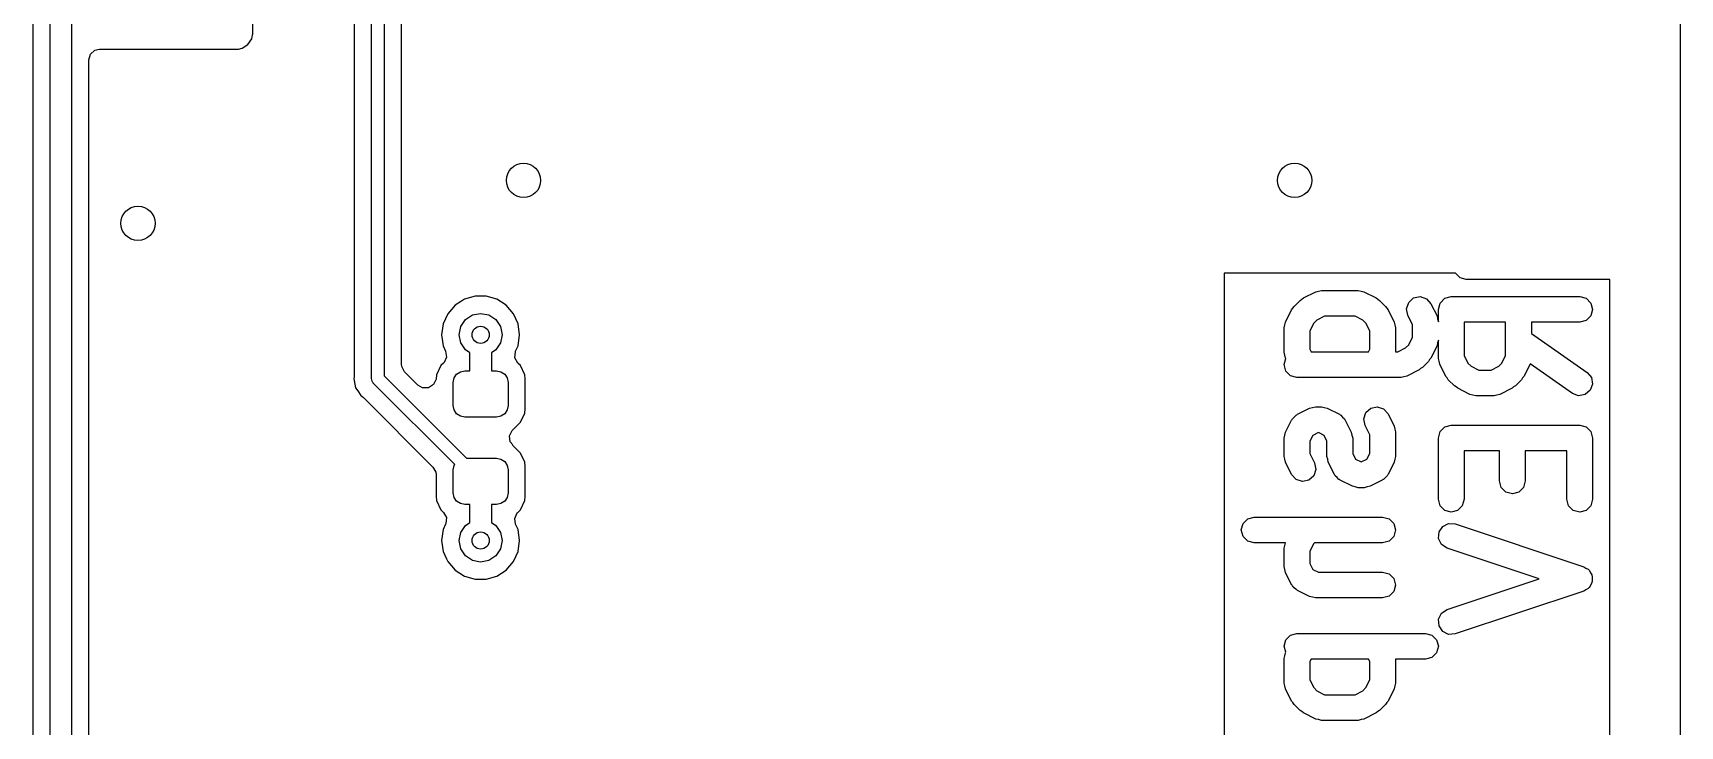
# Model space of a CAD drawing. Extents: x 0.4 to 10.6, y -8.1 to -0.4.
# Drawn here: x 7.137 to 7.894, y -2.947 to -2.629 of the extents above; entities that cross this region are included whole.
import ezdxf

# ---------------------------------------------------------------- set-up
doc = ezdxf.new("R2010")
doc.units = 0
doc.header["$MEASUREMENT"] = 0
doc.layers.add('BLACK', color=7, linetype='CONTINUOUS')

msp = doc.modelspace()

# ---------------------------------------------------------------- linework, layer by layer
at = {"layer": 'BLACK', "linetype": 'CONTINUOUS'}
for p, q in [((7.89368, -1.7126), (7.89368, -3.01181)), ((7.29232, -2.7878), (7.29232, -2.17879)), ((7.29823, -2.17757), (7.29823, -2.78657)), ((7.28443, -2.19042), (7.28443, -2.78625)), ((7.14469, -3.12285), (7.14469, -2.33472)), ((7.15453, -2.33268), (7.15453, -3.12285)), ((7.13679, -2.34001), (7.13679, -3.11542)), ((7.30612, -2.73947), (7.30612, -2.55018)), ((7.2378, -2.62952), (7.2378, -2.58859)), ((7.2356, -2.63443), (7.23734, -2.63182)), ((7.23734, -2.63182), (7.23771, -2.62998)), ((7.23734, -2.63182), (7.23734, -2.63182)), ((7.23734, -2.63182), (7.23734, -2.63182)), ((7.23771, -2.62998), (7.2378, -2.62952)), ((7.16242, -2.64152), (7.1632, -2.63888)), ((7.16242, -3.11542), (7.16242, -2.64152)), ((7.1632, -2.63888), (7.16528, -2.63708)), ((7.16528, -2.63708), (7.1673, -2.63663)), ((7.1673, -2.63663), (7.23068, -2.63663)), ((7.23068, -2.63663), (7.23127, -2.63652)), ((7.23068, -2.63663), (7.23068, -2.63663)), ((7.23127, -2.63652), (7.23299, -2.63618)), ((7.23299, -2.63618), (7.2356, -2.63443)), ((7.23299, -2.63618), (7.23299, -2.63618)), ((7.23299, -2.63618), (7.23299, -2.63618)), ((7.30612, -2.78128), (7.30612, -2.73947)), ((7.79051, -2.73947), (7.68417, -2.73947)), ((7.68417, -2.73947), (7.68417, -3.00048)), ((7.79189, -2.74085), (7.79051, -2.73947)), ((7.72759, -2.74772), (7.7289, -2.74737)), ((7.7289, -2.74737), (7.74577, -2.74737)), ((7.74577, -2.74737), (7.74708, -2.74772)), ((7.7927, -2.74151), (7.79189, -2.74085)), ((7.79534, -2.74228), (7.7927, -2.74151)), ((7.86137, -2.74228), (7.79534, -2.74228)), ((7.86137, -3.0088), (7.86137, -2.74228)), ((7.33079, -2.75417), (7.32745, -2.75803)), ((7.33375, -2.75227), (7.33079, -2.75417)), ((7.33508, -2.75142), (7.33375, -2.75227)), ((7.33997, -2.74998), (7.33508, -2.75142)), ((7.33508, -2.75142), (7.33508, -2.75142)), ((7.33508, -2.75142), (7.33508, -2.75142)), ((7.34507, -2.74998), (7.33997, -2.74998)), ((7.33997, -2.74998), (7.33997, -2.74998)), ((7.34996, -2.75142), (7.34507, -2.74998)), ((7.34507, -2.74998), (7.34507, -2.74998)), ((7.35425, -2.75417), (7.34996, -2.75142)), ((7.34996, -2.75142), (7.34996, -2.75142)), ((7.34996, -2.75142), (7.34996, -2.75142)), ((7.35759, -2.75803), (7.35425, -2.75417)), ((7.71581, -2.75554), (7.71629, -2.75472)), ((7.71629, -2.75472), (7.7191, -2.75191)), ((7.7191, -2.75191), (7.71992, -2.75143)), ((7.71992, -2.75143), (7.72063, -2.7508)), ((7.72063, -2.7508), (7.72626, -2.74799)), ((7.72626, -2.74799), (7.72759, -2.74772)), ((7.74708, -2.74772), (7.74841, -2.74799)), ((7.74841, -2.74799), (7.75404, -2.7508)), ((7.75404, -2.7508), (7.75475, -2.75143)), ((7.75475, -2.75143), (7.75557, -2.75191)), ((7.75557, -2.75191), (7.75838, -2.75472)), ((7.75838, -2.75472), (7.75886, -2.75554)), ((7.768, -2.75573), (7.76897, -2.75283)), ((7.76897, -2.75283), (7.77125, -2.7508)), ((7.77125, -2.7508), (7.77425, -2.75019)), ((7.77425, -2.75019), (7.77715, -2.75115)), ((7.77715, -2.75115), (7.77918, -2.75344)), ((7.77918, -2.75344), (7.78199, -2.75907)), ((7.78261, -2.75608), (7.7834, -2.75313)), ((7.7834, -2.75313), (7.78556, -2.75097)), ((7.78556, -2.75097), (7.78852, -2.75018)), ((7.78852, -2.75018), (7.84757, -2.75018)), ((7.84757, -2.75018), (7.85052, -2.75097)), ((7.85052, -2.75097), (7.85269, -2.75313)), ((7.85269, -2.75313), (7.85348, -2.75608)), ((7.32745, -2.75803), (7.32533, -2.76267)), ((7.32745, -2.75803), (7.32745, -2.75803)), ((7.33343, -2.76395), (7.33556, -2.76076)), ((7.33556, -2.76076), (7.33875, -2.75862)), ((7.33875, -2.75862), (7.34252, -2.75787)), ((7.34252, -2.75787), (7.34629, -2.75862)), ((7.34629, -2.75862), (7.34948, -2.76076)), ((7.34948, -2.76076), (7.35161, -2.76395)), ((7.35971, -2.76267), (7.35759, -2.75803)), ((7.7121, -2.76321), (7.71237, -2.76188)), ((7.71237, -2.76188), (7.71518, -2.75625)), ((7.71518, -2.75625), (7.71581, -2.75554)), ((7.72532, -2.76239), (7.72356, -2.76591)), ((7.72677, -2.76094), (7.72532, -2.76239)), ((7.73029, -2.75918), (7.72677, -2.76094)), ((7.74438, -2.75918), (7.73029, -2.75918)), ((7.7479, -2.76094), (7.74438, -2.75918)), ((7.74936, -2.76239), (7.7479, -2.76094)), ((7.75112, -2.76591), (7.74936, -2.76239)), ((7.75886, -2.75554), (7.75949, -2.75625)), ((7.75949, -2.75625), (7.7623, -2.76188)), ((7.7623, -2.76188), (7.76257, -2.76321)), ((7.76861, -2.75872), (7.768, -2.75573)), ((7.7708, -2.7631), (7.76861, -2.75872)), ((7.78199, -2.75907), (7.78226, -2.7604)), ((7.78226, -2.7604), (7.78261, -2.76171)), ((7.78261, -2.76171), (7.78261, -2.75608)), ((7.81354, -2.76199), (7.79442, -2.76199)), ((7.79442, -2.76199), (7.79442, -2.77719)), ((7.81354, -2.77719), (7.81354, -2.76199)), ((7.84757, -2.76199), (7.82536, -2.76199)), ((7.82536, -2.76199), (7.82536, -2.76707)), ((7.85052, -2.7612), (7.84757, -2.76199)), ((7.85269, -2.75904), (7.85052, -2.7612)), ((7.85348, -2.75608), (7.85269, -2.75904)), ((7.32533, -2.76267), (7.3246, -2.76772)), ((7.3246, -2.76772), (7.32533, -2.77276)), ((7.33268, -2.76772), (7.33343, -2.76395)), ((7.33343, -2.77148), (7.33268, -2.76772)), ((7.35161, -2.76395), (7.35236, -2.76772)), ((7.35236, -2.76772), (7.35161, -2.77148)), ((7.36044, -2.76772), (7.35971, -2.76267)), ((7.35971, -2.77276), (7.36044, -2.76772)), ((7.71175, -2.76452), (7.7121, -2.76321)), ((7.71175, -2.77577), (7.71175, -2.76452)), ((7.72356, -2.76591), (7.72356, -2.77437)), ((7.75112, -2.77437), (7.75112, -2.76591)), ((7.76257, -2.76321), (7.76293, -2.76452)), ((7.76293, -2.76452), (7.76293, -2.77549)), ((7.76904, -2.77227), (7.7708, -2.76875)), ((7.7708, -2.76875), (7.7708, -2.7631)), ((7.78261, -2.77014), (7.78226, -2.77146)), ((7.78261, -2.77858), (7.78261, -2.77014)), ((7.82536, -2.76707), (7.85096, -2.78499)), ((7.32533, -2.77276), (7.32644, -2.7752)), ((7.32644, -2.7752), (7.32683, -2.77792)), ((7.33556, -2.77468), (7.33343, -2.77148)), ((7.3376, -2.77604), (7.33556, -2.77468)), ((7.3376, -2.78425), (7.3376, -2.77604)), ((7.34948, -2.77468), (7.34744, -2.77604)), ((7.34744, -2.77604), (7.34744, -2.78425)), ((7.35161, -2.77148), (7.34948, -2.77468)), ((7.35827, -2.77826), (7.35847, -2.77552)), ((7.35847, -2.77552), (7.3586, -2.7752)), ((7.3586, -2.7752), (7.35971, -2.77276)), ((7.7121, -2.77708), (7.71175, -2.77577)), ((7.71237, -2.77841), (7.7121, -2.77708)), ((7.72356, -2.77437), (7.72411, -2.77549)), ((7.72411, -2.77549), (7.75056, -2.77549)), ((7.75056, -2.77549), (7.75112, -2.77437)), ((7.76293, -2.77549), (7.76406, -2.77549)), ((7.76406, -2.77549), (7.76758, -2.77373)), ((7.76758, -2.77373), (7.76904, -2.77227)), ((7.78199, -2.77278), (7.77918, -2.77841)), ((7.78226, -2.77146), (7.78199, -2.77278)), ((7.79442, -2.77719), (7.79618, -2.78071)), ((7.81178, -2.78071), (7.81354, -2.77719)), ((7.30623, -2.78232), (7.30612, -2.78128)), ((7.30755, -2.78473), (7.30623, -2.78232)), ((7.31373, -2.79091), (7.30755, -2.78473)), ((7.32425, -2.78187), (7.32228, -2.7861)), ((7.32545, -2.78068), (7.32425, -2.78187)), ((7.32569, -2.78042), (7.32545, -2.78068)), ((7.32683, -2.77792), (7.32569, -2.78042)), ((7.33148, -2.78581), (7.3332, -2.78466)), ((7.3332, -2.78466), (7.33524, -2.78425)), ((7.33524, -2.78425), (7.3376, -2.78425)), ((7.34744, -2.78425), (7.3498, -2.78425)), ((7.3498, -2.78425), (7.35184, -2.78466)), ((7.35184, -2.78466), (7.35356, -2.78581)), ((7.35959, -2.78068), (7.35827, -2.77826)), ((7.36079, -2.78187), (7.35959, -2.78068)), ((7.36276, -2.7861), (7.36079, -2.78187)), ((7.71175, -2.78139), (7.71248, -2.77864)), ((7.71254, -2.78435), (7.71175, -2.78139)), ((7.71248, -2.77864), (7.71237, -2.77841)), ((7.7147, -2.78651), (7.71254, -2.78435)), ((7.77372, -2.78386), (7.7681, -2.78667)), ((7.77443, -2.78323), (7.77372, -2.78386)), ((7.77526, -2.78276), (7.77443, -2.78323)), ((7.77807, -2.77994), (7.77526, -2.78276)), ((7.77854, -2.77912), (7.77807, -2.77994)), ((7.77918, -2.77841), (7.77854, -2.77912)), ((7.78296, -2.77989), (7.78261, -2.77858)), ((7.78323, -2.78122), (7.78296, -2.77989)), ((7.78605, -2.78685), (7.78323, -2.78122)), ((7.79618, -2.78071), (7.79764, -2.78216)), ((7.79764, -2.78216), (7.80116, -2.78392)), ((7.80116, -2.78392), (7.80681, -2.78392)), ((7.80681, -2.78392), (7.81033, -2.78216)), ((7.81033, -2.78216), (7.81178, -2.78071)), ((7.82473, -2.78122), (7.82192, -2.78685)), ((7.82476, -2.78107), (7.82473, -2.78122)), ((7.84419, -2.79467), (7.82476, -2.78107)), ((7.85096, -2.78499), (7.85292, -2.78733)), ((7.28434, -2.7872), (7.28422, -2.7878)), ((7.28422, -2.7878), (7.28426, -2.78802)), ((7.28426, -2.78802), (7.2844, -2.78869)), ((7.28443, -2.78625), (7.28434, -2.7872)), ((7.2844, -2.78869), (7.2844, -2.78869)), ((7.2844, -2.78869), (7.28506, -2.79203)), ((7.28506, -2.79203), (7.28506, -2.79203)), ((7.28506, -2.79203), (7.28506, -2.79203)), ((7.28506, -2.79203), (7.28602, -2.79347)), ((7.29254, -2.7884), (7.29232, -2.7878)), ((7.2926, -2.78904), (7.29254, -2.7884)), ((7.29297, -2.78957), (7.2926, -2.78904)), ((7.29301, -2.78969), (7.29297, -2.78957)), ((7.29308, -2.78973), (7.29301, -2.78969)), ((7.29319, -2.78988), (7.29308, -2.78973)), ((7.33059, -2.82729), (7.29319, -2.78988)), ((7.29823, -2.78657), (7.33607, -2.82441)), ((7.31586, -2.79215), (7.31373, -2.79091)), ((7.31861, -2.79212), (7.31586, -2.79215)), ((7.32091, -2.79061), (7.31861, -2.79212)), ((7.32202, -2.78809), (7.32091, -2.79061)), ((7.32228, -2.7861), (7.32202, -2.78809)), ((7.32992, -2.78957), (7.33033, -2.78753)), ((7.32992, -2.8002), (7.32992, -2.78957)), ((7.33033, -2.78753), (7.33148, -2.78581)), ((7.35356, -2.78581), (7.35471, -2.78753)), ((7.35471, -2.78753), (7.35512, -2.78957)), ((7.35512, -2.78957), (7.35512, -2.8002)), ((7.36301, -2.78802), (7.36276, -2.7861)), ((7.36301, -2.80174), (7.36301, -2.78802)), ((7.71765, -2.7873), (7.7147, -2.78651)), ((7.76546, -2.7873), (7.71765, -2.7873)), ((7.76677, -2.78695), (7.76546, -2.7873)), ((7.7681, -2.78667), (7.76677, -2.78695)), ((7.78668, -2.78756), (7.78605, -2.78685)), ((7.78715, -2.78838), (7.78668, -2.78756)), ((7.78997, -2.79119), (7.78715, -2.78838)), ((7.79079, -2.79167), (7.78997, -2.79119)), ((7.7915, -2.7923), (7.79079, -2.79167)), ((7.79712, -2.79511), (7.7915, -2.7923)), ((7.81647, -2.7923), (7.81084, -2.79511)), ((7.81718, -2.79167), (7.81647, -2.7923)), ((7.818, -2.79119), (7.81718, -2.79167)), ((7.82081, -2.78838), (7.818, -2.79119)), ((7.82129, -2.78756), (7.82081, -2.78838)), ((7.82192, -2.78685), (7.82129, -2.78756)), ((7.85346, -2.79034), (7.85241, -2.79322)), ((7.85292, -2.78733), (7.85346, -2.79034)), ((7.28602, -2.79347), (7.28746, -2.79561)), ((7.28746, -2.79561), (7.28746, -2.79562)), ((7.28746, -2.79562), (7.28796, -2.79595)), ((7.28796, -2.79595), (7.2887, -2.79656)), ((7.2887, -2.79656), (7.3206, -2.82846)), ((7.33033, -2.80223), (7.32992, -2.8002)), ((7.35512, -2.8002), (7.35471, -2.80223)), ((7.79845, -2.79538), (7.79712, -2.79511)), ((7.79977, -2.79573), (7.79845, -2.79538)), ((7.8082, -2.79573), (7.79977, -2.79573)), ((7.80951, -2.79538), (7.8082, -2.79573)), ((7.81084, -2.79511), (7.80951, -2.79538)), ((7.84706, -2.79571), (7.84419, -2.79467)), ((7.85007, -2.79518), (7.84706, -2.79571)), ((7.85241, -2.79322), (7.85007, -2.79518)), ((7.33148, -2.80396), (7.33033, -2.80223)), ((7.3332, -2.80511), (7.33148, -2.80396)), ((7.33524, -2.80551), (7.3332, -2.80511)), ((7.3498, -2.80551), (7.33524, -2.80551)), ((7.35184, -2.80511), (7.3498, -2.80551)), ((7.35356, -2.80396), (7.35184, -2.80511)), ((7.35471, -2.80223), (7.35356, -2.80396)), ((7.3589, -2.80978), (7.36079, -2.80789)), ((7.36079, -2.80789), (7.36276, -2.80367)), ((7.36276, -2.80367), (7.36301, -2.80174)), ((7.71237, -2.8125), (7.71518, -2.80687)), ((7.71518, -2.80687), (7.71542, -2.8066)), ((7.71542, -2.8066), (7.71553, -2.80626)), ((7.71553, -2.80626), (7.71642, -2.80547)), ((7.71642, -2.80547), (7.71721, -2.80459)), ((7.71721, -2.80459), (7.71755, -2.80447)), ((7.71755, -2.80447), (7.71782, -2.80423)), ((7.71782, -2.80423), (7.72345, -2.80142)), ((7.72345, -2.80142), (7.72478, -2.80115)), ((7.72478, -2.80115), (7.72609, -2.8008)), ((7.72609, -2.8008), (7.7289, -2.8008)), ((7.7289, -2.8008), (7.73021, -2.80115)), ((7.73021, -2.80115), (7.73154, -2.80142)), ((7.73154, -2.80142), (7.73716, -2.80423)), ((7.73716, -2.80423), (7.73743, -2.80447)), ((7.73743, -2.80447), (7.73778, -2.80459)), ((7.73778, -2.80459), (7.73856, -2.80547)), ((7.73856, -2.80547), (7.73945, -2.80626)), ((7.73945, -2.80626), (7.73957, -2.8066)), ((7.73957, -2.8066), (7.73981, -2.80687)), ((7.73981, -2.80687), (7.74262, -2.8125)), ((7.74831, -2.80635), (7.74928, -2.80345)), ((7.74893, -2.80934), (7.74831, -2.80635)), ((7.74928, -2.80345), (7.75157, -2.80142)), ((7.75157, -2.80142), (7.75456, -2.80081)), ((7.75456, -2.80081), (7.75746, -2.80177)), ((7.75746, -2.80177), (7.75949, -2.80406)), ((7.75949, -2.80406), (7.7623, -2.80969)), ((7.35581, -2.81408), (7.35705, -2.81162)), ((7.3561, -2.81681), (7.35581, -2.81408)), ((7.35705, -2.81162), (7.3572, -2.81149)), ((7.35719, -2.81149), (7.3589, -2.80978)), ((7.3572, -2.81149), (7.35719, -2.81149)), ((7.71175, -2.81514), (7.7121, -2.81383)), ((7.71175, -2.82357), (7.71175, -2.81514)), ((7.7121, -2.81383), (7.71237, -2.8125)), ((7.72486, -2.81392), (7.72356, -2.81653)), ((7.72748, -2.81261), (7.72486, -2.81392)), ((7.72751, -2.81261), (7.72748, -2.81261)), ((7.73012, -2.81392), (7.72751, -2.81261)), ((7.73143, -2.81653), (7.73012, -2.81392)), ((7.74262, -2.8125), (7.74289, -2.81383)), ((7.74289, -2.81383), (7.74324, -2.81514)), ((7.74324, -2.81514), (7.74324, -2.82218)), ((7.75112, -2.81372), (7.74893, -2.80934)), ((7.75112, -2.82218), (7.75112, -2.81372)), ((7.7623, -2.80969), (7.76257, -2.81101)), ((7.76257, -2.81101), (7.76293, -2.81233)), ((7.76293, -2.81233), (7.76293, -2.82357)), ((7.78261, -2.81514), (7.7834, -2.81219)), ((7.78261, -2.84326), (7.78261, -2.81514)), ((7.7834, -2.81219), (7.78556, -2.81002)), ((7.78556, -2.81002), (7.78852, -2.80923)), ((7.78852, -2.80923), (7.84757, -2.80923)), ((7.84757, -2.80923), (7.85052, -2.81002)), ((7.85052, -2.81002), (7.85269, -2.81219)), ((7.85269, -2.81219), (7.85348, -2.81514)), ((7.85348, -2.81514), (7.85348, -2.84326)), ((7.35731, -2.81832), (7.3561, -2.81681)), ((7.35719, -2.81844), (7.35731, -2.81832)), ((7.3575, -2.81874), (7.35719, -2.81844)), ((7.36079, -2.82203), (7.3575, -2.81874)), ((7.36276, -2.82625), (7.36079, -2.82203)), ((7.72356, -2.81653), (7.72356, -2.82218)), ((7.72356, -2.82218), (7.72574, -2.82656)), ((7.73143, -2.82357), (7.73143, -2.81653)), ((7.74324, -2.82218), (7.74455, -2.8248)), ((7.74981, -2.8248), (7.75112, -2.82218)), ((7.81073, -2.82104), (7.79442, -2.82104)), ((7.79442, -2.82104), (7.79442, -2.84326)), ((7.81073, -2.83482), (7.81073, -2.82104)), ((7.84167, -2.82104), (7.82254, -2.82104)), ((7.82254, -2.82104), (7.82254, -2.83482)), ((7.84167, -2.84326), (7.84167, -2.82104)), ((7.3206, -2.82846), (7.32192, -2.83087)), ((7.32992, -2.82972), (7.33033, -2.82769)), ((7.32992, -2.84035), (7.32992, -2.82972)), ((7.33033, -2.82769), (7.33059, -2.82729)), ((7.33607, -2.82441), (7.3498, -2.82441)), ((7.3498, -2.82441), (7.35184, -2.82481)), ((7.35184, -2.82481), (7.35356, -2.82597)), ((7.35356, -2.82597), (7.35471, -2.82769)), ((7.35471, -2.82769), (7.35512, -2.82972)), ((7.35512, -2.82972), (7.35512, -2.84035)), ((7.36301, -2.82818), (7.36276, -2.82625)), ((7.36301, -2.8419), (7.36301, -2.82818)), ((7.7121, -2.82489), (7.71175, -2.82357)), ((7.71237, -2.82622), (7.7121, -2.82489)), ((7.71518, -2.83184), (7.71237, -2.82622)), ((7.72636, -2.82955), (7.72539, -2.83245)), ((7.72574, -2.82656), (7.72636, -2.82955)), ((7.73178, -2.82489), (7.73143, -2.82357)), ((7.73205, -2.82622), (7.73178, -2.82489)), ((7.73487, -2.83184), (7.73205, -2.82622)), ((7.74455, -2.8248), (7.74717, -2.82611)), ((7.74717, -2.82611), (7.74719, -2.82611)), ((7.74719, -2.82611), (7.74981, -2.8248)), ((7.7623, -2.82622), (7.75949, -2.83184)), ((7.76257, -2.82489), (7.7623, -2.82622)), ((7.76293, -2.82357), (7.76257, -2.82489)), ((7.32192, -2.83087), (7.32203, -2.83191)), ((7.32203, -2.83191), (7.32203, -2.8419)), ((7.71721, -2.83413), (7.71518, -2.83184)), ((7.72011, -2.83509), (7.71721, -2.83413)), ((7.7231, -2.83448), (7.72011, -2.83509)), ((7.72539, -2.83245), (7.7231, -2.83448)), ((7.73511, -2.83211), (7.73487, -2.83184)), ((7.73522, -2.83245), (7.73511, -2.83211)), ((7.73611, -2.83324), (7.73522, -2.83245)), ((7.73689, -2.83413), (7.73611, -2.83324)), ((7.73724, -2.83424), (7.73689, -2.83413)), ((7.73751, -2.83448), (7.73724, -2.83424)), ((7.74313, -2.83729), (7.73751, -2.83448)), ((7.74446, -2.83757), (7.74313, -2.83729)), ((7.74577, -2.83792), (7.74446, -2.83757)), ((7.74858, -2.83792), (7.74577, -2.83792)), ((7.7499, -2.83757), (7.74858, -2.83792)), ((7.75123, -2.83729), (7.7499, -2.83757)), ((7.75685, -2.83448), (7.75123, -2.83729)), ((7.75712, -2.83424), (7.75685, -2.83448)), ((7.75746, -2.83413), (7.75712, -2.83424)), ((7.75825, -2.83324), (7.75746, -2.83413)), ((7.75914, -2.83245), (7.75825, -2.83324)), ((7.75925, -2.83211), (7.75914, -2.83245)), ((7.75949, -2.83184), (7.75925, -2.83211)), ((7.81152, -2.83778), (7.81073, -2.83482)), ((7.81369, -2.83994), (7.81152, -2.83778)), ((7.82175, -2.83778), (7.81959, -2.83994)), ((7.82254, -2.83482), (7.82175, -2.83778)), ((7.32203, -2.8419), (7.32228, -2.84383)), ((7.32228, -2.84383), (7.32425, -2.84805)), ((7.33033, -2.84239), (7.32992, -2.84035)), ((7.33148, -2.84411), (7.33033, -2.84239)), ((7.3332, -2.84526), (7.33148, -2.84411)), ((7.33524, -2.84567), (7.3332, -2.84526)), ((7.3376, -2.84567), (7.33524, -2.84567)), ((7.3376, -2.85388), (7.3376, -2.84567)), ((7.3498, -2.84567), (7.34744, -2.84567)), ((7.34744, -2.84567), (7.34744, -2.85388)), ((7.35184, -2.84526), (7.3498, -2.84567)), ((7.35356, -2.84411), (7.35184, -2.84526)), ((7.35471, -2.84239), (7.35356, -2.84411)), ((7.35512, -2.84035), (7.35471, -2.84239)), ((7.36079, -2.84805), (7.36276, -2.84383)), ((7.36276, -2.84383), (7.36301, -2.8419)), ((7.7834, -2.84621), (7.78261, -2.84326)), ((7.79442, -2.84326), (7.79363, -2.84621)), ((7.81664, -2.84073), (7.81369, -2.83994)), ((7.81959, -2.83994), (7.81664, -2.84073)), ((7.84246, -2.84621), (7.84167, -2.84326)), ((7.85348, -2.84326), (7.85269, -2.84621)), ((7.32425, -2.84805), (7.32545, -2.84925)), ((7.32545, -2.84925), (7.32677, -2.85166)), ((7.32677, -2.85166), (7.32657, -2.8544)), ((7.35821, -2.852), (7.35935, -2.8495)), ((7.3586, -2.85473), (7.35821, -2.852)), ((7.35935, -2.8495), (7.35959, -2.84925)), ((7.35959, -2.84925), (7.36079, -2.84805)), ((7.69285, -2.85437), (7.69501, -2.85221)), ((7.69501, -2.85221), (7.69797, -2.85141)), ((7.69797, -2.85141), (7.75702, -2.85141)), ((7.75702, -2.85141), (7.75997, -2.85221)), ((7.75997, -2.85221), (7.76214, -2.85437)), ((7.78556, -2.84837), (7.7834, -2.84621)), ((7.78852, -2.84917), (7.78556, -2.84837)), ((7.79147, -2.84837), (7.78852, -2.84917)), ((7.79363, -2.84621), (7.79147, -2.84837)), ((7.84462, -2.84837), (7.84246, -2.84621)), ((7.84757, -2.84917), (7.84462, -2.84837)), ((7.85052, -2.84837), (7.84757, -2.84917)), ((7.85269, -2.84621), (7.85052, -2.84837)), ((7.32533, -2.85716), (7.3246, -2.8622)), ((7.32644, -2.85473), (7.32533, -2.85716)), ((7.32657, -2.8544), (7.32644, -2.85473)), ((7.33268, -2.8622), (7.33343, -2.85844)), ((7.33343, -2.85844), (7.33556, -2.85525)), ((7.33556, -2.85525), (7.3376, -2.85388)), ((7.34744, -2.85388), (7.34948, -2.85525)), ((7.34948, -2.85525), (7.35161, -2.85844)), ((7.35161, -2.85844), (7.35236, -2.8622)), ((7.35971, -2.85716), (7.3586, -2.85473)), ((7.36044, -2.8622), (7.35971, -2.85716)), ((7.69206, -2.85732), (7.69285, -2.85437)), ((7.69285, -2.86027), (7.69206, -2.85732)), ((7.69501, -2.86243), (7.69285, -2.86027)), ((7.76214, -2.86027), (7.75997, -2.86243)), ((7.76214, -2.85437), (7.76293, -2.85732)), ((7.76293, -2.85732), (7.76214, -2.86027)), ((7.78273, -2.86132), (7.78291, -2.85827)), ((7.78291, -2.85827), (7.7846, -2.85571)), ((7.7846, -2.85571), (7.78733, -2.85435)), ((7.78733, -2.85435), (7.79038, -2.85453)), ((7.79038, -2.85453), (7.84944, -2.87422)), ((7.3246, -2.8622), (7.32533, -2.86725)), ((7.32533, -2.86725), (7.32688, -2.87064)), ((7.33343, -2.86597), (7.33268, -2.8622)), ((7.33556, -2.86916), (7.33343, -2.86597)), ((7.35161, -2.86597), (7.34948, -2.86916)), ((7.35236, -2.8622), (7.35161, -2.86597)), ((7.35759, -2.87189), (7.35971, -2.86725)), ((7.35971, -2.86725), (7.36044, -2.8622)), ((7.69797, -2.86323), (7.69501, -2.86243)), ((7.71235, -2.86323), (7.69797, -2.86323)), ((7.71175, -2.86576), (7.7121, -2.86445)), ((7.71175, -2.87419), (7.71175, -2.86576)), ((7.7121, -2.86445), (7.71235, -2.86323)), ((7.72532, -2.86363), (7.72356, -2.86715)), ((7.72356, -2.86715), (7.72356, -2.8728)), ((7.72572, -2.86323), (7.72532, -2.86363)), ((7.75702, -2.86323), (7.72572, -2.86323)), ((7.75997, -2.86243), (7.75702, -2.86323)), ((7.7841, -2.86405), (7.78273, -2.86132)), ((7.78665, -2.86574), (7.7841, -2.86405)), ((7.8289, -2.87982), (7.78665, -2.86574)), ((7.32688, -2.87064), (7.32745, -2.87189)), ((7.32745, -2.87189), (7.33079, -2.87575)), ((7.33079, -2.87575), (7.33508, -2.8785)), ((7.33875, -2.8713), (7.33556, -2.86916)), ((7.34252, -2.87205), (7.33875, -2.8713)), ((7.34629, -2.8713), (7.34252, -2.87205)), ((7.34948, -2.86916), (7.34629, -2.8713)), ((7.34996, -2.8785), (7.35425, -2.87575)), ((7.35425, -2.87575), (7.35759, -2.87189)), ((7.7121, -2.8755), (7.71175, -2.87419)), ((7.71237, -2.87683), (7.7121, -2.8755)), ((7.72356, -2.8728), (7.72486, -2.87542)), ((7.72486, -2.87542), (7.72748, -2.87672)), ((7.84944, -2.87422), (7.85043, -2.87487)), ((7.85043, -2.87487), (7.85149, -2.8754)), ((7.85149, -2.8754), (7.85169, -2.8757)), ((7.85169, -2.8757), (7.85199, -2.8759)), ((7.85199, -2.8759), (7.85252, -2.87696)), ((7.33508, -2.8785), (7.33997, -2.87994)), ((7.33997, -2.87994), (7.33997, -2.87994)), ((7.33997, -2.87994), (7.33997, -2.87994)), ((7.33997, -2.87994), (7.34507, -2.87994)), ((7.34507, -2.87994), (7.34996, -2.8785)), ((7.34507, -2.87994), (7.34507, -2.87994)), ((7.71518, -2.88246), (7.71237, -2.87683)), ((7.71542, -2.88273), (7.71518, -2.88246)), ((7.71553, -2.88307), (7.71542, -2.88273)), ((7.71642, -2.88386), (7.71553, -2.88307)), ((7.72748, -2.87672), (7.75702, -2.87672)), ((7.75702, -2.87672), (7.75997, -2.87752)), ((7.75997, -2.87752), (7.76214, -2.87968)), ((7.76214, -2.87968), (7.76293, -2.88263)), ((7.76293, -2.88263), (7.76214, -2.88558)), ((7.78665, -2.8939), (7.8289, -2.87982)), ((7.85199, -2.88374), (7.85169, -2.88393)), ((7.85252, -2.88267), (7.85199, -2.88374)), ((7.85252, -2.87696), (7.85317, -2.87795)), ((7.85317, -2.88169), (7.85252, -2.88267)), ((7.85317, -2.87795), (7.8532, -2.87831)), ((7.8532, -2.88132), (7.85317, -2.88169)), ((7.8532, -2.87831), (7.85336, -2.87863)), ((7.85336, -2.881), (7.8532, -2.88132)), ((7.85336, -2.87863), (7.85329, -2.87982)), ((7.85329, -2.87982), (7.85336, -2.881)), ((7.71721, -2.88475), (7.71642, -2.88386)), ((7.71755, -2.88486), (7.71721, -2.88475)), ((7.71782, -2.8851), (7.71755, -2.88486)), ((7.72345, -2.88791), (7.71782, -2.8851)), ((7.72478, -2.88818), (7.72345, -2.88791)), ((7.72609, -2.88854), (7.72478, -2.88818)), ((7.75702, -2.88854), (7.72609, -2.88854)), ((7.75997, -2.88774), (7.75702, -2.88854)), ((7.76214, -2.88558), (7.75997, -2.88774)), ((7.84944, -2.88542), (7.79038, -2.90511)), ((7.85043, -2.88477), (7.84944, -2.88542)), ((7.85149, -2.88424), (7.85043, -2.88477)), ((7.85169, -2.88393), (7.85149, -2.88424)), ((7.78273, -2.89832), (7.7841, -2.89558)), ((7.78291, -2.90137), (7.78273, -2.89832)), ((7.7841, -2.89558), (7.78665, -2.8939)), ((7.71254, -2.9078), (7.7147, -2.90564)), ((7.7147, -2.90564), (7.71765, -2.90485)), ((7.71765, -2.90485), (7.77671, -2.90485)), ((7.77671, -2.90485), (7.77966, -2.90564)), ((7.77966, -2.90564), (7.78182, -2.9078)), ((7.7846, -2.90392), (7.78291, -2.90137)), ((7.78733, -2.90529), (7.7846, -2.90392)), ((7.79038, -2.90511), (7.78733, -2.90529)), ((7.71175, -2.91075), (7.71254, -2.9078)), ((7.71248, -2.91351), (7.71175, -2.91075)), ((7.7121, -2.91506), (7.71237, -2.91373)), ((7.71237, -2.91373), (7.71248, -2.91351)), ((7.78182, -2.9137), (7.77966, -2.91587)), ((7.78182, -2.9078), (7.78261, -2.91075)), ((7.78261, -2.91075), (7.78182, -2.9137)), ((7.71175, -2.91638), (7.7121, -2.91506)), ((7.71175, -2.92762), (7.71175, -2.91638)), ((7.72411, -2.91666), (7.72356, -2.91777)), ((7.72356, -2.91777), (7.72356, -2.92623)), ((7.75056, -2.91666), (7.72411, -2.91666)), ((7.75112, -2.91777), (7.75056, -2.91666)), ((7.75112, -2.92623), (7.75112, -2.91777)), ((7.77671, -2.91666), (7.76293, -2.91666)), ((7.76293, -2.91666), (7.76293, -2.92762)), ((7.77966, -2.91587), (7.77671, -2.91666)), ((7.7121, -2.92894), (7.71175, -2.92762)), ((7.71237, -2.93027), (7.7121, -2.92894)), ((7.72356, -2.92623), (7.72532, -2.92975)), ((7.74936, -2.92975), (7.75112, -2.92623)), ((7.76257, -2.92894), (7.7623, -2.93027)), ((7.76293, -2.92762), (7.76257, -2.92894)), ((7.71518, -2.93589), (7.71237, -2.93027)), ((7.71581, -2.9366), (7.71518, -2.93589)), ((7.71629, -2.93742), (7.71581, -2.9366)), ((7.72532, -2.92975), (7.72677, -2.93121)), ((7.72677, -2.93121), (7.73029, -2.93297)), ((7.73029, -2.93297), (7.74438, -2.93297)), ((7.74438, -2.93297), (7.7479, -2.93121)), ((7.7479, -2.93121), (7.74936, -2.92975)), ((7.75886, -2.9366), (7.75838, -2.93742)), ((7.75949, -2.93589), (7.75886, -2.9366)), ((7.7623, -2.93027), (7.75949, -2.93589)), ((7.7191, -2.94024), (7.71629, -2.93742)), ((7.71992, -2.94071), (7.7191, -2.94024)), ((7.72063, -2.94134), (7.71992, -2.94071)), ((7.72626, -2.94415), (7.72063, -2.94134)), ((7.72759, -2.94443), (7.72626, -2.94415)), ((7.74841, -2.94415), (7.74708, -2.94443)), ((7.75404, -2.94134), (7.74841, -2.94415)), ((7.75475, -2.94071), (7.75404, -2.94134)), ((7.75557, -2.94024), (7.75475, -2.94071)), ((7.75838, -2.93742), (7.75557, -2.94024)), ((7.7289, -2.94478), (7.72759, -2.94443)), ((7.74577, -2.94478), (7.7289, -2.94478)), ((7.74708, -2.94443), (7.74577, -2.94478))]:
    msp.add_line(p, q, dxfattribs=at)
at = {"layer": 'BLACK'}
for centre, radius in [((7.3622, -2.69685), 0.00787), ((7.71654, -2.69685), 0.00787), ((7.18504, -2.71654), 0.00787), ((7.34252, -2.76772), 0.00394), ((7.34252, -2.8622), 0.00394)]:
    msp.add_circle(centre, radius, dxfattribs=at)

doc.saveas('drawing.dxf')
